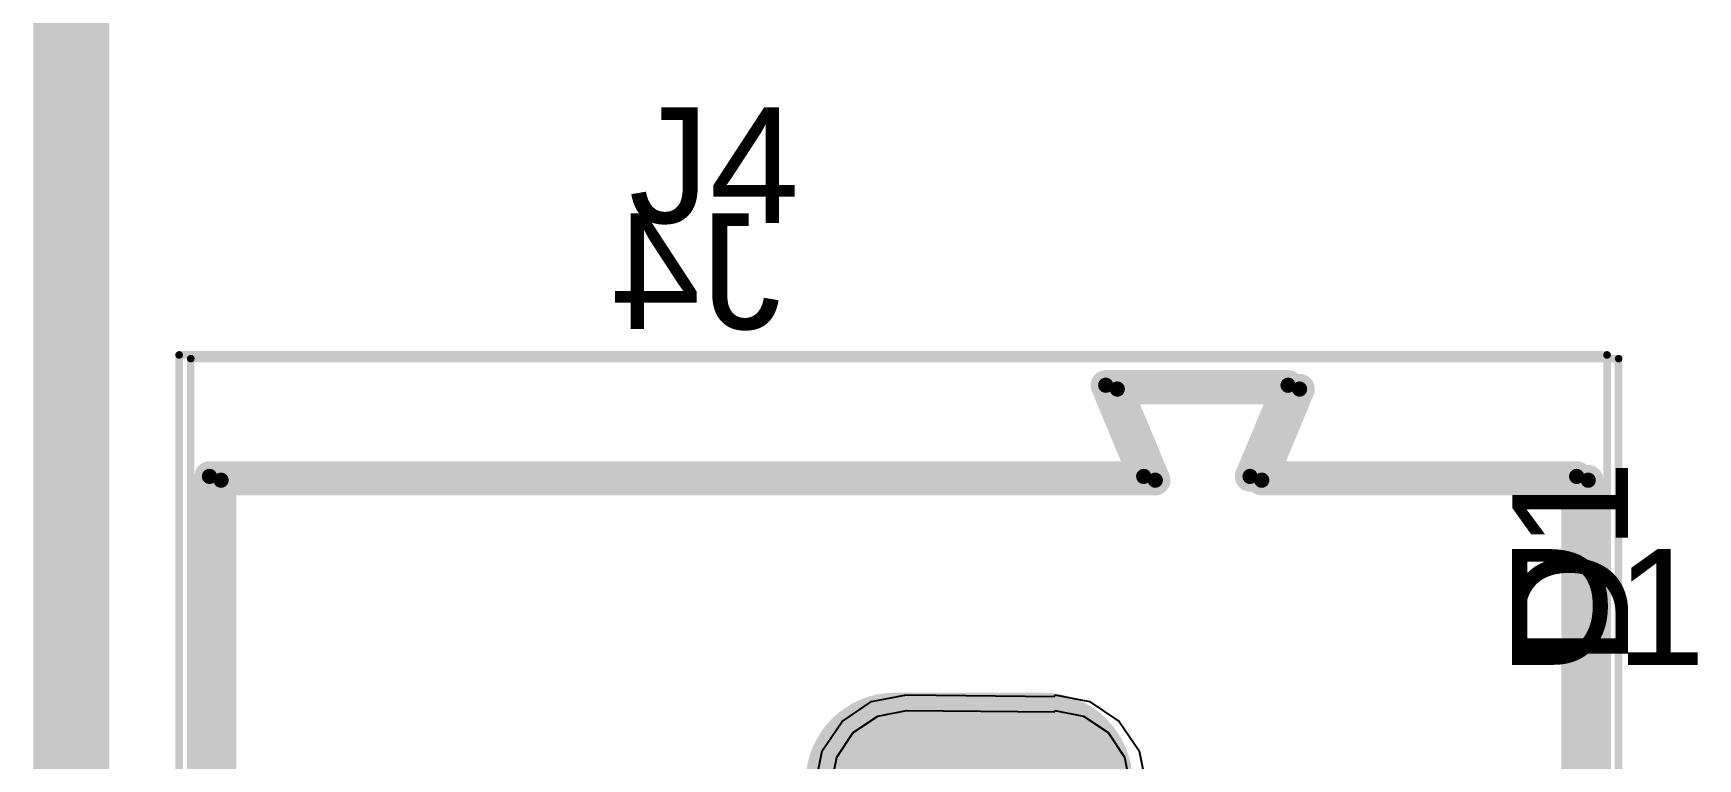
# Model space of a CAD drawing. Header units: millimetres. Extents: x 54 to 247, y 53 to 195.
# Drawn here: x 61.09 to 72.05, y 144.39 to 149.17 of the extents above; entities that cross this region are included whole.
import ezdxf

# ---------------------------------------------------------------- set-up
doc = ezdxf.new("R2010")
doc.units = ezdxf.units.MM
for name, color, linetype in [('BottomOverlay', 54, 'Continuous'), ('BottomSolder', 6, 'Continuous'), ('Mechanical1', 6, 'Continuous'), ('Mechanical10', 56, 'Continuous'), ('Mechanical11', 56, 'Continuous'), ('Mechanical14', 56, 'Continuous'), ('Mechanical2', 216, 'Continuous'), ('Mechanical3', 76, 'Continuous'), ('Mechanical5', 56, 'Continuous'), ('Mechanical6', 56, 'Continuous'), ('Mechanical7', 56, 'Continuous'), ('MultiLayer', 9, 'Continuous'), ('PadHoleLayer', 156, 'Continuous'), ('TopOverlay', 2, 'Continuous'), ('TopSolder', 216, 'Continuous')]:
    doc.layers.add(name, color=color, linetype=linetype)
doc.styles.add('Arial', font='arial.ttf', dxfattribs={"height": 0.2})

# ---------------------------------------------------------------- blocks, each defined once
blk = doc.blocks.new('691101710002_B_282')
at = {"layer": 'BottomSolder'}
h = blk.add_hatch(color=6, dxfattribs=at)
edge = h.paths.add_edge_path()
edge.add_arc((-2.988, 0.988), 0.589, 90, 180)
edge.add_line((-3.577, 0.988), (-3.577, 0.013))
edge.add_arc((-2.988, 0.013), 0.589, 180, 270)
edge.add_line((-2.988, -0.577), (-2.013, -0.577))
edge.add_arc((-2.013, 0.013), 0.589, 270, 360)
edge.add_line((-1.424, 0.013), (-1.424, 0.988))
edge.add_arc((-2.013, 0.988), 0.589, 0, 90)
edge.add_line((-2.013, 1.577), (-2.988, 1.577))
h = blk.add_hatch(color=6, dxfattribs=at)
edge = h.paths.add_edge_path()
edge.add_arc((2.5, 0.5), 1.077, 0, 360)
at = {"layer": 'MultiLayer'}
h = blk.add_hatch(color=9, dxfattribs=at)
edge = h.paths.add_edge_path()
edge.add_arc((-2.988, 0.988), 0.487, 90, 180)
edge.add_line((-3.475, 0.988), (-3.475, 0.013))
edge.add_arc((-2.988, 0.013), 0.487, 180, 270)
edge.add_line((-2.988, -0.475), (-2.013, -0.475))
edge.add_arc((-2.013, 0.013), 0.487, 270, 360)
edge.add_line((-1.525, 0.013), (-1.525, 0.988))
edge.add_arc((-2.013, 0.988), 0.487, 0, 90)
edge.add_line((-2.013, 1.475), (-2.988, 1.475))
h = blk.add_hatch(color=9, dxfattribs=at)
edge = h.paths.add_edge_path()
edge.add_arc((2.5, 0.5), 0.975, 0, 360)
at = {"layer": 'PadHoleLayer'}
h = blk.add_hatch(color=156, dxfattribs=at)
edge = h.paths.add_edge_path()
edge.add_arc((-2.5, 0.5), 0.65, 0, 360)
h = blk.add_hatch(color=156, dxfattribs=at)
edge = h.paths.add_edge_path()
edge.add_arc((2.5, 0.5), 0.65, 0, 360)
at = {"layer": 'TopSolder'}
h = blk.add_hatch(color=216, dxfattribs=at)
edge = h.paths.add_edge_path()
edge.add_arc((-2.988, 0.988), 0.589, 90, 180)
edge.add_line((-3.577, 0.988), (-3.577, 0.013))
edge.add_arc((-2.988, 0.013), 0.589, 180, 270)
edge.add_line((-2.988, -0.577), (-2.013, -0.577))
edge.add_arc((-2.013, 0.013), 0.589, 270, 360)
edge.add_line((-1.424, 0.013), (-1.424, 0.988))
edge.add_arc((-2.013, 0.988), 0.589, 0, 90)
edge.add_line((-2.013, 1.577), (-2.988, 1.577))
h = blk.add_hatch(color=216, dxfattribs=at)
edge = h.paths.add_edge_path()
edge.add_arc((2.5, 0.5), 1.077, 0, 360)
at = {"layer": 'BottomOverlay', "const_width": 0.2}
for points in [[(5, 4.5), (-5, 4.5)], [(-5, 2.35), (-5, 4.5)], [(5, -2.85), (5, 4.5)], [(-5.6, 1.4), (-5.6, 2.6)], [(-5, 2.35), (-5.6, 2.6)], [(-5.6, 1.4), (-5, 1.65)], [(-5, -4.5), (-5, 1.65)], [(5, -2.85), (5.6, -2.6)], [(5.6, -3.8), (5.6, -2.6)], [(5, -4.5), (5, -3.55)], [(5.6, -3.8), (5, -3.55)], [(5, -4.5), (-5, -4.5)]]:
    blk.add_lwpolyline(points, dxfattribs=at)
at = {"layer": 'BottomOverlay', "const_width": 0.1}
for points in [[(-5.05, 4.5, 1), (-4.95, 4.5, 1)], [(-5.05, 4.5, 1), (-4.95, 4.5, 1)], [(4.95, 4.5, 1), (5.05, 4.5, 1)], [(4.95, 4.5, 1), (5.05, 4.5, 1)], [(-5.65, 2.6, 1), (-5.55, 2.6, 1)], [(-5.65, 2.6, 1), (-5.55, 2.6, 1)], [(-5.05, 2.35, 1), (-4.95, 2.35, 1)], [(-5.05, 2.35, 1), (-4.95, 2.35, 1)], [(-5.05, 1.65, 1), (-4.95, 1.65, 1)], [(-5.05, 1.65, 1), (-4.95, 1.65, 1)], [(-5.65, 1.4, 1), (-5.55, 1.4, 1)], [(-5.65, 1.4, 1), (-5.55, 1.4, 1)], [(5.55, -2.6, 1), (5.65, -2.6, 1)], [(5.55, -2.6, 1), (5.65, -2.6, 1)], [(4.95, -2.85, 1), (5.05, -2.85, 1)], [(4.95, -2.85, 1), (5.05, -2.85, 1)], [(4.95, -3.55, 1), (5.05, -3.55, 1)], [(4.95, -3.55, 1), (5.05, -3.55, 1)], [(5.55, -3.8, 1), (5.65, -3.8, 1)], [(5.55, -3.8, 1), (5.65, -3.8, 1)], [(-5.05, -4.5, 1), (-4.95, -4.5, 1)], [(-5.05, -4.5, 1), (-4.95, -4.5, 1)], [(4.95, -4.5, 1), (5.05, -4.5, 1)], [(4.95, -4.5, 1), (5.05, -4.5, 1)]]:
    blk.add_lwpolyline(points, format="xyb", close=True, dxfattribs=at)
at = {"layer": 'Mechanical3', "const_width": 0.05}
for points in [[(5.8, 4.7), (-5.8, 4.7)], [(-5.8, -4.7), (-5.8, 4.7)], [(5.8, -4.7), (5.8, 4.7)], [(0, -0.5), (0, 0.5)], [(0.5, 0), (-0.5, 0)], [(5.8, -4.7), (-5.8, -4.7)]]:
    blk.add_lwpolyline(points, dxfattribs=at)
at = {"layer": 'Mechanical3', "const_width": 0.025}
for points in [[(-5.812, 4.7, 1), (-5.787, 4.7, 1)], [(-5.812, 4.7, 1), (-5.787, 4.7, 1)], [(5.787, 4.7, 1), (5.812, 4.7, 1)], [(5.787, 4.7, 1), (5.812, 4.7, 1)], [(-0.012, 0.5, 1), (0.012, 0.5, 1)], [(-0.512, 0, 1), (-0.487, 0, 1)], [(0.488, 0, 1), (0.513, 0, 1)], [(-0.012, -0.5, 1), (0.012, -0.5, 1)], [(-5.812, -4.7, 1), (-5.787, -4.7, 1)], [(-5.812, -4.7, 1), (-5.787, -4.7, 1)], [(5.787, -4.7, 1), (5.812, -4.7, 1)], [(5.787, -4.7, 1), (5.812, -4.7, 1)]]:
    blk.add_lwpolyline(points, format="xyb", close=True, dxfattribs=at)
at = {"layer": 'Mechanical5', "const_width": 0.1}
for points in [[(5, 4.5), (-5, 4.5)], [(-5, 2.35), (-5, 4.5)], [(5, -2.85), (5, 4.5)], [(-5.6, 1.4), (-5.6, 2.6)], [(-5, 2.35), (-5.6, 2.6)], [(-5.6, 1.4), (-5, 1.65)], [(-5, -4.5), (-5, 1.65)], [(5, -2.85), (5.6, -2.6)], [(5.6, -3.8), (5.6, -2.6)], [(5, -4.5), (5, -3.55)], [(5.6, -3.8), (5, -3.55)], [(5, -4.5), (-5, -4.5)]]:
    blk.add_lwpolyline(points, dxfattribs=at)
at = {"layer": 'Mechanical5', "const_width": 0.05}
for points in [[(-5.025, 4.5, 1), (-4.975, 4.5, 1)], [(-5.025, 4.5, 1), (-4.975, 4.5, 1)], [(4.975, 4.5, 1), (5.025, 4.5, 1)], [(4.975, 4.5, 1), (5.025, 4.5, 1)], [(-5.625, 2.6, 1), (-5.575, 2.6, 1)], [(-5.625, 2.6, 1), (-5.575, 2.6, 1)], [(-5.025, 2.35, 1), (-4.975, 2.35, 1)], [(-5.025, 2.35, 1), (-4.975, 2.35, 1)], [(-5.025, 1.65, 1), (-4.975, 1.65, 1)], [(-5.025, 1.65, 1), (-4.975, 1.65, 1)], [(-5.625, 1.4, 1), (-5.575, 1.4, 1)], [(-5.625, 1.4, 1), (-5.575, 1.4, 1)], [(5.575, -2.6, 1), (5.625, -2.6, 1)], [(5.575, -2.6, 1), (5.625, -2.6, 1)], [(4.975, -2.85, 1), (5.025, -2.85, 1)], [(4.975, -2.85, 1), (5.025, -2.85, 1)], [(4.975, -3.55, 1), (5.025, -3.55, 1)], [(4.975, -3.55, 1), (5.025, -3.55, 1)], [(5.575, -3.8, 1), (5.625, -3.8, 1)], [(5.575, -3.8, 1), (5.625, -3.8, 1)], [(-5.025, -4.5, 1), (-4.975, -4.5, 1)], [(-5.025, -4.5, 1), (-4.975, -4.5, 1)], [(4.975, -4.5, 1), (5.025, -4.5, 1)], [(4.975, -4.5, 1), (5.025, -4.5, 1)]]:
    blk.add_lwpolyline(points, format="xyb", close=True, dxfattribs=at)
at = {"layer": 'Mechanical7', "const_width": 0.1}
for points in [[(-5, 2.35), (-5, 4.5)], [(5, 4.5), (-5, 4.5)], [(5, -2.85), (5, 4.5)], [(-5, 2.35), (-5.6, 2.6)], [(-5.6, 1.4), (-5.6, 2.6)], [(-5.6, 1.4), (-5, 1.65)], [(-5, -4.5), (-5, 1.65)], [(5, -2.85), (5.6, -2.6)], [(5.6, -3.8), (5.6, -2.6)], [(5.6, -3.8), (5, -3.55)], [(5, -4.5), (5, -3.55)], [(5, -4.5), (-5, -4.5)]]:
    blk.add_lwpolyline(points, dxfattribs=at)
at = {"layer": 'Mechanical7', "const_width": 0.05}
for points in [[(-5.025, 4.5, 1), (-4.975, 4.5, 1)], [(-5.025, 4.5, 1), (-4.975, 4.5, 1)], [(4.975, 4.5, 1), (5.025, 4.5, 1)], [(4.975, 4.5, 1), (5.025, 4.5, 1)], [(-5.625, 2.6, 1), (-5.575, 2.6, 1)], [(-5.625, 2.6, 1), (-5.575, 2.6, 1)], [(-5.025, 2.35, 1), (-4.975, 2.35, 1)], [(-5.025, 2.35, 1), (-4.975, 2.35, 1)], [(-5.025, 1.65, 1), (-4.975, 1.65, 1)], [(-5.025, 1.65, 1), (-4.975, 1.65, 1)], [(-5.625, 1.4, 1), (-5.575, 1.4, 1)], [(-5.625, 1.4, 1), (-5.575, 1.4, 1)], [(5.575, -2.6, 1), (5.625, -2.6, 1)], [(5.575, -2.6, 1), (5.625, -2.6, 1)], [(4.975, -2.85, 1), (5.025, -2.85, 1)], [(4.975, -2.85, 1), (5.025, -2.85, 1)], [(4.975, -3.55, 1), (5.025, -3.55, 1)], [(4.975, -3.55, 1), (5.025, -3.55, 1)], [(5.575, -3.8, 1), (5.625, -3.8, 1)], [(5.575, -3.8, 1), (5.625, -3.8, 1)], [(-5.025, -4.5, 1), (-4.975, -4.5, 1)], [(-5.025, -4.5, 1), (-4.975, -4.5, 1)], [(4.975, -4.5, 1), (5.025, -4.5, 1)], [(4.975, -4.5, 1), (5.025, -4.5, 1)]]:
    blk.add_lwpolyline(points, format="xyb", close=True, dxfattribs=at)
at = {"layer": 'Mechanical7', "text_generation_flag": 2}
blk.add_text('J4', height=1.5, rotation=-180, dxfattribs=at).set_placement((-1.25, 0.75))

msp = doc.modelspace()

# ---------------------------------------------------------------- hatches: boundary and pattern name
at = {"layer": 'Mechanical14'}
h = msp.add_hatch(color=56, dxfattribs=at)
edge = h.paths.add_edge_path()
edge.add_arc((68.227, 146.824), 0.05, 0, 360)
h = msp.add_hatch(color=56, dxfattribs=at)
edge = h.paths.add_edge_path()
edge.add_arc((68.227, 146.824), 0.05, 0, 360)
h = msp.add_hatch(color=56, dxfattribs=at)
edge = h.paths.add_edge_path()
edge.add_arc((69.427, 146.824), 0.05, 0, 360)
h = msp.add_hatch(color=56, dxfattribs=at)
edge = h.paths.add_edge_path()
edge.add_arc((69.427, 146.824), 0.05, 0, 360)
h = msp.add_hatch(color=56, dxfattribs=at)
edge = h.paths.add_edge_path()
edge.add_arc((62.327, 146.224), 0.05, 0, 360)
h = msp.add_hatch(color=56, dxfattribs=at)
edge = h.paths.add_edge_path()
edge.add_arc((62.327, 146.224), 0.05, 0, 360)
h = msp.add_hatch(color=56, dxfattribs=at)
edge = h.paths.add_edge_path()
edge.add_arc((68.477, 146.224), 0.05, 0, 360)
h = msp.add_hatch(color=56, dxfattribs=at)
edge = h.paths.add_edge_path()
edge.add_arc((68.477, 146.224), 0.05, 0, 360)
h = msp.add_hatch(color=56, dxfattribs=at)
edge = h.paths.add_edge_path()
edge.add_arc((69.177, 146.224), 0.05, 0, 360)
h = msp.add_hatch(color=56, dxfattribs=at)
edge = h.paths.add_edge_path()
edge.add_arc((69.178, 146.224), 0.05, 0, 360)
h = msp.add_hatch(color=56, dxfattribs=at)
edge = h.paths.add_edge_path()
edge.add_arc((71.327, 146.224), 0.05, 0, 360)
h = msp.add_hatch(color=56, dxfattribs=at)
edge = h.paths.add_edge_path()
edge.add_arc((71.327, 146.224), 0.05, 0, 360)
at = {"layer": 'Mechanical7'}
h = msp.add_hatch(color=56, dxfattribs=at)
edge = h.paths.add_edge_path()
edge.add_arc((62.127, 147.024), 0.0125, 0, 360)
h = msp.add_hatch(color=56, dxfattribs=at)
edge = h.paths.add_edge_path()
edge.add_arc((62.127, 147.024), 0.0125, 0, 360)
h = msp.add_hatch(color=56, dxfattribs=at)
edge = h.paths.add_edge_path()
edge.add_arc((71.527, 147.024), 0.0125, 0, 360)
h = msp.add_hatch(color=56, dxfattribs=at)
edge = h.paths.add_edge_path()
edge.add_arc((71.527, 147.024), 0.0125, 0, 360)
at = {"layer": 'PadHoleLayer'}
h = msp.add_hatch(color=156, dxfattribs=at)
edge = h.paths.add_edge_path()
edge.add_arc((62.127, 147.024), 0.0125, 0, 360)
h = msp.add_hatch(color=156, dxfattribs=at)
edge = h.paths.add_edge_path()
edge.add_arc((62.127, 147.024), 0.0125, 0, 360)
h = msp.add_hatch(color=156, dxfattribs=at)
edge = h.paths.add_edge_path()
edge.add_arc((71.527, 147.024), 0.0125, 0, 360)
h = msp.add_hatch(color=156, dxfattribs=at)
edge = h.paths.add_edge_path()
edge.add_arc((71.527, 147.024), 0.0125, 0, 360)
h = msp.add_hatch(color=156, dxfattribs=at)
edge = h.paths.add_edge_path()
edge.add_arc((68.227, 146.824), 0.05, 0, 360)
h = msp.add_hatch(color=156, dxfattribs=at)
edge = h.paths.add_edge_path()
edge.add_arc((68.227, 146.824), 0.05, 0, 360)
h = msp.add_hatch(color=156, dxfattribs=at)
edge = h.paths.add_edge_path()
edge.add_arc((69.427, 146.824), 0.05, 0, 360)
h = msp.add_hatch(color=156, dxfattribs=at)
edge = h.paths.add_edge_path()
edge.add_arc((69.427, 146.824), 0.05, 0, 360)
h = msp.add_hatch(color=156, dxfattribs=at)
edge = h.paths.add_edge_path()
edge.add_arc((62.327, 146.224), 0.05, 0, 360)
h = msp.add_hatch(color=156, dxfattribs=at)
edge = h.paths.add_edge_path()
edge.add_arc((62.327, 146.224), 0.05, 0, 360)
h = msp.add_hatch(color=156, dxfattribs=at)
edge = h.paths.add_edge_path()
edge.add_arc((68.477, 146.224), 0.05, 0, 360)
h = msp.add_hatch(color=156, dxfattribs=at)
edge = h.paths.add_edge_path()
edge.add_arc((68.477, 146.224), 0.05, 0, 360)
h = msp.add_hatch(color=156, dxfattribs=at)
edge = h.paths.add_edge_path()
edge.add_arc((69.177, 146.224), 0.05, 0, 360)
h = msp.add_hatch(color=156, dxfattribs=at)
edge = h.paths.add_edge_path()
edge.add_arc((69.178, 146.224), 0.05, 0, 360)
h = msp.add_hatch(color=156, dxfattribs=at)
edge = h.paths.add_edge_path()
edge.add_arc((71.327, 146.224), 0.05, 0, 360)
h = msp.add_hatch(color=156, dxfattribs=at)
edge = h.paths.add_edge_path()
edge.add_arc((71.327, 146.224), 0.05, 0, 360)

# ---------------------------------------------------------------- linework, layer by layer
at = {"layer": 'Mechanical1', "const_width": 0.5}
msp.add_lwpolyline([(61.341, 53.061), (61.341, 177.775)], dxfattribs=at)
at = {"layer": 'Mechanical10'}
for p, q in [((66.415, 144.636), (66.61, 144.767)), ((66.61, 144.767), (66.84, 144.812)), ((66.84, 144.812), (67.815, 144.801)), ((67.815, 144.801), (67.815, 144.812)), ((67.815, 144.812), (68.045, 144.767)), ((68.045, 144.767), (68.24, 144.636)), ((66.285, 144.442), (66.415, 144.636)), ((68.24, 144.636), (68.37, 144.442)), ((66.239, 144.212), (66.285, 144.442)), ((68.37, 144.442), (68.416, 144.212))]:
    msp.add_line(p, q, dxfattribs=at)
at = {"layer": 'Mechanical10', "const_width": 0.1}
for points in [[(68.227, 146.824), (68.477, 146.224)], [(68.227, 146.824), (69.427, 146.824)], [(69.178, 146.224), (69.427, 146.824)], [(62.327, 146.224), (68.477, 146.224)], [(62.327, 136.224), (62.327, 146.224)], [(69.177, 146.224), (71.327, 146.224)], [(71.327, 136.224), (71.327, 146.224)]]:
    msp.add_lwpolyline(points, dxfattribs=at)
at = {"layer": 'Mechanical10'}
for points, const_width in [([(68.202, 146.824, 1), (68.252, 146.824, 1)], 0.05), ([(68.202, 146.824, 1), (68.252, 146.824, 1)], 0.05), ([(68.215, 146.849, 1), (68.24, 146.849, 1)], 0.025), ([(68.215, 146.849, 1), (68.24, 146.849, 1)], 0.025), ([(68.215, 146.849, 1), (68.24, 146.849, 1)], 0.025), ([(68.215, 146.849, 1), (68.24, 146.849, 1)], 0.025), ([(68.215, 146.799, 1), (68.24, 146.799, 1)], 0.025), ([(68.215, 146.799, 1), (68.24, 146.799, 1)], 0.025), ([(68.215, 146.799, 1), (68.24, 146.799, 1)], 0.025), ([(68.215, 146.799, 1), (68.24, 146.799, 1)], 0.025), ([(69.402, 146.824, 1), (69.452, 146.824, 1)], 0.05), ([(69.402, 146.824, 1), (69.452, 146.824, 1)], 0.05), ([(69.415, 146.849, 1), (69.44, 146.849, 1)], 0.025), ([(69.415, 146.849, 1), (69.44, 146.849, 1)], 0.025), ([(69.415, 146.849, 1), (69.44, 146.849, 1)], 0.025), ([(69.415, 146.849, 1), (69.44, 146.849, 1)], 0.025), ([(69.415, 146.799, 1), (69.44, 146.799, 1)], 0.025), ([(69.415, 146.799, 1), (69.44, 146.799, 1)], 0.025), ([(69.415, 146.799, 1), (69.44, 146.799, 1)], 0.025), ([(69.415, 146.799, 1), (69.44, 146.799, 1)], 0.025), ([(62.302, 146.224, 1), (62.352, 146.224, 1)], 0.05), ([(62.302, 146.224, 1), (62.352, 146.224, 1)], 0.05), ([(62.315, 146.249, 1), (62.34, 146.249, 1)], 0.025), ([(62.315, 146.249, 1), (62.34, 146.249, 1)], 0.025), ([(62.315, 146.249, 1), (62.34, 146.249, 1)], 0.025), ([(62.315, 146.249, 1), (62.34, 146.249, 1)], 0.025), ([(68.452, 146.224, 1), (68.502, 146.224, 1)], 0.05), ([(68.452, 146.224, 1), (68.502, 146.224, 1)], 0.05), ([(68.465, 146.249, 1), (68.49, 146.249, 1)], 0.025), ([(68.465, 146.249, 1), (68.49, 146.249, 1)], 0.025), ([(68.465, 146.249, 1), (68.49, 146.249, 1)], 0.025), ([(68.465, 146.249, 1), (68.49, 146.249, 1)], 0.025), ([(69.152, 146.224, 1), (69.202, 146.224, 1)], 0.05), ([(69.153, 146.224, 1), (69.203, 146.224, 1)], 0.05), ([(69.165, 146.249, 1), (69.19, 146.249, 1)], 0.025), ([(69.165, 146.249, 1), (69.19, 146.249, 1)], 0.025), ([(69.165, 146.249, 1), (69.19, 146.249, 1)], 0.025), ([(69.165, 146.249, 1), (69.19, 146.249, 1)], 0.025), ([(71.302, 146.224, 1), (71.352, 146.224, 1)], 0.05), ([(71.302, 146.224, 1), (71.352, 146.224, 1)], 0.05), ([(71.315, 146.249, 1), (71.34, 146.249, 1)], 0.025), ([(71.315, 146.249, 1), (71.34, 146.249, 1)], 0.025), ([(71.315, 146.249, 1), (71.34, 146.249, 1)], 0.025), ([(71.315, 146.249, 1), (71.34, 146.249, 1)], 0.025), ([(62.315, 146.199, 1), (62.34, 146.199, 1)], 0.025), ([(62.315, 146.199, 1), (62.34, 146.199, 1)], 0.025), ([(62.315, 146.199, 1), (62.34, 146.199, 1)], 0.025), ([(62.315, 146.199, 1), (62.34, 146.199, 1)], 0.025), ([(68.465, 146.199, 1), (68.49, 146.199, 1)], 0.025), ([(68.465, 146.199, 1), (68.49, 146.199, 1)], 0.025), ([(68.465, 146.199, 1), (68.49, 146.199, 1)], 0.025), ([(68.465, 146.199, 1), (68.49, 146.199, 1)], 0.025), ([(69.165, 146.199, 1), (69.19, 146.199, 1)], 0.025), ([(69.165, 146.199, 1), (69.19, 146.199, 1)], 0.025), ([(69.165, 146.199, 1), (69.19, 146.199, 1)], 0.025), ([(69.165, 146.199, 1), (69.19, 146.199, 1)], 0.025), ([(71.315, 146.199, 1), (71.34, 146.199, 1)], 0.025), ([(71.315, 146.199, 1), (71.34, 146.199, 1)], 0.025), ([(71.315, 146.199, 1), (71.34, 146.199, 1)], 0.025), ([(71.315, 146.199, 1), (71.34, 146.199, 1)], 0.025)]:
    msp.add_lwpolyline(points, format="xyb", close=True, dxfattribs=dict(at, const_width=const_width))
at = {"layer": 'Mechanical10', "const_width": 0.05}
for points in [[(68.227, 146.799, -1), (68.227, 146.849)], [(68.227, 146.799, -1), (68.227, 146.849)], [(68.227, 146.849, -1), (68.227, 146.799)], [(68.227, 146.849, -1), (68.227, 146.799)], [(69.427, 146.799, -1), (69.427, 146.849)], [(69.427, 146.799, -1), (69.427, 146.849)], [(69.427, 146.849, -1), (69.427, 146.799)], [(69.427, 146.849, -1), (69.427, 146.799)], [(62.327, 146.199, -1), (62.327, 146.249)], [(62.327, 146.199, -1), (62.327, 146.249)], [(62.327, 146.249, -1), (62.327, 146.199)], [(62.327, 146.249, -1), (62.327, 146.199)], [(68.477, 146.199, -1), (68.477, 146.249)], [(68.477, 146.199, -1), (68.477, 146.249)], [(68.477, 146.249, -1), (68.477, 146.199)], [(68.477, 146.249, -1), (68.477, 146.199)], [(69.177, 146.199, -1), (69.177, 146.249)], [(69.178, 146.199, -1), (69.178, 146.249)], [(69.177, 146.249, -1), (69.177, 146.199)], [(69.178, 146.249, -1), (69.178, 146.199)], [(71.327, 146.199, -1), (71.327, 146.249)], [(71.327, 146.199, -1), (71.327, 146.249)], [(71.327, 146.249, -1), (71.327, 146.199)], [(71.327, 146.249, -1), (71.327, 146.199)]]:
    msp.add_lwpolyline(points, format="xyb", dxfattribs=at)
at = {"layer": 'Mechanical11'}
for p, q in [((66.415, 144.636), (66.61, 144.767)), ((66.61, 144.767), (66.84, 144.812)), ((66.84, 144.812), (67.815, 144.801)), ((67.815, 144.801), (67.815, 144.812)), ((67.815, 144.812), (68.045, 144.767)), ((68.045, 144.767), (68.24, 144.636)), ((66.285, 144.442), (66.415, 144.636)), ((68.24, 144.636), (68.37, 144.442)), ((66.239, 144.212), (66.285, 144.442)), ((68.37, 144.442), (68.416, 144.212))]:
    msp.add_line(p, q, dxfattribs=at)
at = {"layer": 'Mechanical14', "const_width": 0.2}
for points in [[(68.227, 146.824), (68.477, 146.224)], [(68.227, 146.824), (69.427, 146.824)], [(69.178, 146.224), (69.427, 146.824)], [(62.327, 146.224), (68.477, 146.224)], [(62.327, 136.224), (62.327, 146.224)], [(69.177, 146.224), (71.327, 146.224)], [(71.327, 136.224), (71.327, 146.224)]]:
    msp.add_lwpolyline(points, dxfattribs=at)
at = {"layer": 'Mechanical14', "const_width": 0.1}
for points in [[(68.177, 146.824, 1), (68.277, 146.824, 1)], [(68.177, 146.824, 1), (68.277, 146.824, 1)], [(69.377, 146.824, 1), (69.477, 146.824, 1)], [(69.377, 146.824, 1), (69.477, 146.824, 1)], [(62.277, 146.224, 1), (62.377, 146.224, 1)], [(62.277, 146.224, 1), (62.377, 146.224, 1)], [(68.427, 146.224, 1), (68.527, 146.224, 1)], [(68.427, 146.224, 1), (68.527, 146.224, 1)], [(69.127, 146.224, 1), (69.227, 146.224, 1)], [(69.128, 146.224, 1), (69.228, 146.224, 1)], [(71.277, 146.224, 1), (71.377, 146.224, 1)], [(71.277, 146.224, 1), (71.377, 146.224, 1)]]:
    msp.add_lwpolyline(points, format="xyb", close=True, dxfattribs=at)
at = {"layer": 'Mechanical2', "const_width": 0.1}
for points in [[(68.227, 146.824), (69.427, 146.824)], [(68.227, 146.824), (68.477, 146.224)], [(69.178, 146.224), (69.427, 146.824)], [(62.327, 136.224), (62.327, 146.224)], [(62.327, 146.224), (68.477, 146.224)], [(69.177, 146.224), (71.327, 146.224)], [(71.327, 136.224), (71.327, 146.224)]]:
    msp.add_lwpolyline(points, dxfattribs=at)
at = {"layer": 'Mechanical2'}
for points, const_width in [([(68.202, 146.824, 1), (68.252, 146.824, 1)], 0.05), ([(68.202, 146.824, 1), (68.252, 146.824, 1)], 0.05), ([(68.215, 146.849, 1), (68.24, 146.849, 1)], 0.025), ([(68.215, 146.849, 1), (68.24, 146.849, 1)], 0.025), ([(68.215, 146.849, 1), (68.24, 146.849, 1)], 0.025), ([(68.215, 146.849, 1), (68.24, 146.849, 1)], 0.025), ([(68.215, 146.799, 1), (68.24, 146.799, 1)], 0.025), ([(68.215, 146.799, 1), (68.24, 146.799, 1)], 0.025), ([(68.215, 146.799, 1), (68.24, 146.799, 1)], 0.025), ([(68.215, 146.799, 1), (68.24, 146.799, 1)], 0.025), ([(69.402, 146.824, 1), (69.452, 146.824, 1)], 0.05), ([(69.402, 146.824, 1), (69.452, 146.824, 1)], 0.05), ([(69.415, 146.849, 1), (69.44, 146.849, 1)], 0.025), ([(69.415, 146.849, 1), (69.44, 146.849, 1)], 0.025), ([(69.415, 146.849, 1), (69.44, 146.849, 1)], 0.025), ([(69.415, 146.849, 1), (69.44, 146.849, 1)], 0.025), ([(69.415, 146.799, 1), (69.44, 146.799, 1)], 0.025), ([(69.415, 146.799, 1), (69.44, 146.799, 1)], 0.025), ([(69.415, 146.799, 1), (69.44, 146.799, 1)], 0.025), ([(69.415, 146.799, 1), (69.44, 146.799, 1)], 0.025), ([(62.302, 146.224, 1), (62.352, 146.224, 1)], 0.05), ([(62.302, 146.224, 1), (62.352, 146.224, 1)], 0.05), ([(62.315, 146.249, 1), (62.34, 146.249, 1)], 0.025), ([(62.315, 146.249, 1), (62.34, 146.249, 1)], 0.025), ([(62.315, 146.249, 1), (62.34, 146.249, 1)], 0.025), ([(62.315, 146.249, 1), (62.34, 146.249, 1)], 0.025), ([(68.452, 146.224, 1), (68.502, 146.224, 1)], 0.05), ([(68.452, 146.224, 1), (68.502, 146.224, 1)], 0.05), ([(68.465, 146.249, 1), (68.49, 146.249, 1)], 0.025), ([(68.465, 146.249, 1), (68.49, 146.249, 1)], 0.025), ([(68.465, 146.249, 1), (68.49, 146.249, 1)], 0.025), ([(68.465, 146.249, 1), (68.49, 146.249, 1)], 0.025), ([(69.152, 146.224, 1), (69.202, 146.224, 1)], 0.05), ([(69.153, 146.224, 1), (69.203, 146.224, 1)], 0.05), ([(69.165, 146.249, 1), (69.19, 146.249, 1)], 0.025), ([(69.165, 146.249, 1), (69.19, 146.249, 1)], 0.025), ([(69.165, 146.249, 1), (69.19, 146.249, 1)], 0.025), ([(69.165, 146.249, 1), (69.19, 146.249, 1)], 0.025), ([(71.302, 146.224, 1), (71.352, 146.224, 1)], 0.05), ([(71.302, 146.224, 1), (71.352, 146.224, 1)], 0.05), ([(71.315, 146.249, 1), (71.34, 146.249, 1)], 0.025), ([(71.315, 146.249, 1), (71.34, 146.249, 1)], 0.025), ([(71.315, 146.249, 1), (71.34, 146.249, 1)], 0.025), ([(71.315, 146.249, 1), (71.34, 146.249, 1)], 0.025), ([(62.315, 146.199, 1), (62.34, 146.199, 1)], 0.025), ([(62.315, 146.199, 1), (62.34, 146.199, 1)], 0.025), ([(62.315, 146.199, 1), (62.34, 146.199, 1)], 0.025), ([(62.315, 146.199, 1), (62.34, 146.199, 1)], 0.025), ([(68.465, 146.199, 1), (68.49, 146.199, 1)], 0.025), ([(68.465, 146.199, 1), (68.49, 146.199, 1)], 0.025), ([(68.465, 146.199, 1), (68.49, 146.199, 1)], 0.025), ([(68.465, 146.199, 1), (68.49, 146.199, 1)], 0.025), ([(69.165, 146.199, 1), (69.19, 146.199, 1)], 0.025), ([(69.165, 146.199, 1), (69.19, 146.199, 1)], 0.025), ([(69.165, 146.199, 1), (69.19, 146.199, 1)], 0.025), ([(69.165, 146.199, 1), (69.19, 146.199, 1)], 0.025), ([(71.315, 146.199, 1), (71.34, 146.199, 1)], 0.025), ([(71.315, 146.199, 1), (71.34, 146.199, 1)], 0.025), ([(71.315, 146.199, 1), (71.34, 146.199, 1)], 0.025), ([(71.315, 146.199, 1), (71.34, 146.199, 1)], 0.025)]:
    msp.add_lwpolyline(points, format="xyb", close=True, dxfattribs=dict(at, const_width=const_width))
at = {"layer": 'Mechanical2', "const_width": 0.05}
for points in [[(68.227, 146.799, -1), (68.227, 146.849)], [(68.227, 146.799, -1), (68.227, 146.849)], [(68.227, 146.849, -1), (68.227, 146.799)], [(68.227, 146.849, -1), (68.227, 146.799)], [(69.427, 146.799, -1), (69.427, 146.849)], [(69.427, 146.799, -1), (69.427, 146.849)], [(69.427, 146.849, -1), (69.427, 146.799)], [(69.427, 146.849, -1), (69.427, 146.799)], [(62.327, 146.199, -1), (62.327, 146.249)], [(62.327, 146.199, -1), (62.327, 146.249)], [(62.327, 146.249, -1), (62.327, 146.199)], [(62.327, 146.249, -1), (62.327, 146.199)], [(68.477, 146.199, -1), (68.477, 146.249)], [(68.477, 146.199, -1), (68.477, 146.249)], [(68.477, 146.249, -1), (68.477, 146.199)], [(68.477, 146.249, -1), (68.477, 146.199)], [(69.177, 146.199, -1), (69.177, 146.249)], [(69.178, 146.199, -1), (69.178, 146.249)], [(69.177, 146.249, -1), (69.177, 146.199)], [(69.178, 146.249, -1), (69.178, 146.199)], [(71.327, 146.199, -1), (71.327, 146.249)], [(71.327, 146.199, -1), (71.327, 146.249)], [(71.327, 146.249, -1), (71.327, 146.199)], [(71.327, 146.249, -1), (71.327, 146.199)]]:
    msp.add_lwpolyline(points, format="xyb", dxfattribs=at)
at = {"layer": 'Mechanical7'}
for p, q in [((66.488, 144.563), (66.65, 144.671)), ((66.65, 144.671), (66.84, 144.709)), ((66.84, 144.709), (67.815, 144.699)), ((67.815, 144.699), (67.815, 144.709)), ((67.815, 144.709), (68.005, 144.671)), ((68.005, 144.671), (68.166, 144.563)), ((66.381, 144.402), (66.488, 144.563)), ((68.166, 144.563), (68.274, 144.402)), ((66.343, 144.212), (66.381, 144.402)), ((68.274, 144.402), (68.312, 144.212))]:
    msp.add_line(p, q, dxfattribs=at)
at = {"layer": 'Mechanical7', "const_width": 0.05}
for points in [[(62.127, 147.024), (71.527, 147.024)], [(62.127, 135.424), (62.127, 147.024)], [(71.527, 135.424), (71.527, 147.024)]]:
    msp.add_lwpolyline(points, dxfattribs=at)
at = {"layer": 'Mechanical7', "const_width": 0.025}
for points in [[(62.115, 147.024, 1), (62.14, 147.024, 1)], [(62.115, 147.024, 1), (62.14, 147.024, 1)], [(71.515, 147.024, 1), (71.54, 147.024, 1)], [(71.515, 147.024, 1), (71.54, 147.024, 1)]]:
    msp.add_lwpolyline(points, format="xyb", close=True, dxfattribs=at)

# ---------------------------------------------------------------- block references
at = {"rotation": 270}
msp.add_blockref('691101710002_B_282', (66.751, 141.249), dxfattribs=at)

# ---------------------------------------------------------------- texts
at = {"layer": 'BottomOverlay', "style": 'Arial', "text_generation_flag": 2}
msp.add_text('J4', height=0.762, dxfattribs=at).set_placement((66.014, 147.219))
at = {"layer": 'Mechanical14', "style": 'Arial'}
msp.add_text('J4', height=0.762, dxfattribs=at).set_placement((65.011, 147.917))
at = {"layer": 'Mechanical6', "style": 'Arial'}
msp.add_text('D1', height=0.762, rotation=90, dxfattribs=at).set_placement((71.59, 144.996))
at = {"layer": 'TopOverlay', "style": 'Arial'}
msp.add_text('D1', height=0.762, dxfattribs=at).set_placement((70.739, 145.009))

doc.saveas('drawing.dxf')
